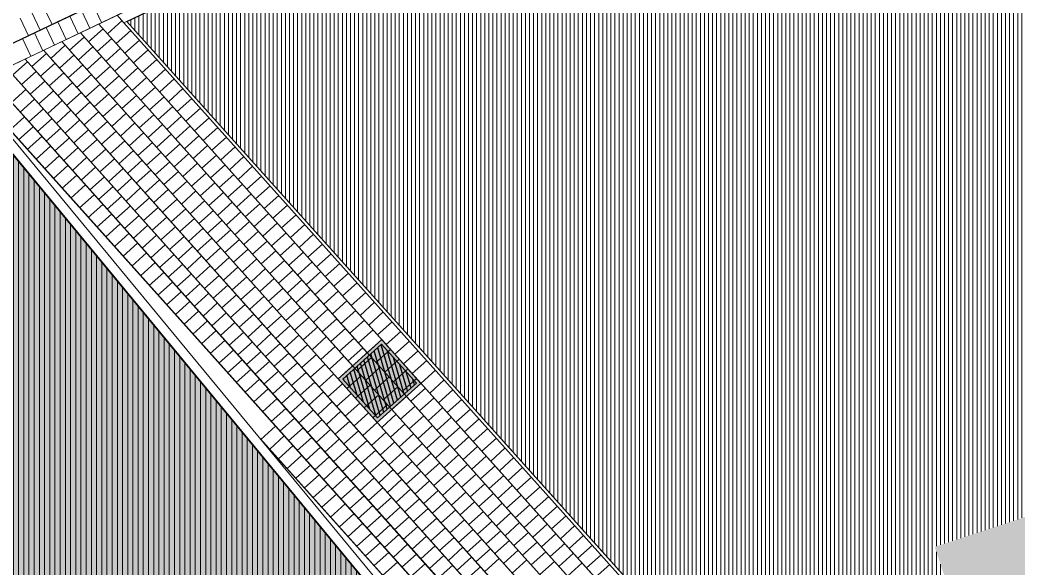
# Model space of a CAD drawing. Header units: metres. Extents: x 679599 to 680028, y 2748524 to 2748840.
# Drawn here: x 679914.3 to 679944.91, y 2748782.19 to 2748798.99 of the extents above; entities that cross this region are included whole.
import ezdxf

# ---------------------------------------------------------------- set-up
doc = ezdxf.new("R2010")
doc.units = ezdxf.units.M
doc.header["$LTSCALE"] = 5
doc.layers.add('00-AUX', color=2, linetype='Continuous', plot=False)
doc.layers.add('00-AUX Tree Pit', color=2, linetype='Continuous', plot=False)
doc.layers.add('02-L-B-Channel', color=140, linetype='Continuous', lineweight=5, plot=False)
doc.layers.add('02-L-B-Curb', color=11, linetype='Continuous', lineweight=5, plot=False)
for name, color, linetype, lineweight in [('02-L-B-Flat Bar', 181, 'Continuous', 5), ('03-TR-Pavement_04_Dry Meadow_', 54, 'Continuous', 5), ('04-BK-Tree Pit', 6, 'Continuous', 5)]:
    doc.layers.add(name, color=color, linetype=linetype, lineweight=lineweight)
for name, color, linetype, lineweight, true_color in [('02-L-Joints-Paviment_07_Precast Concrete Blocks 60X40', 7, 'Continuous', 5, 0x999999), ('03-TR-Pavement_02_Sealed Gravel', 7, 'Continuous', 5, 0x38321e), ('03-TR-Pavement_04_Dry Meadow_2', 7, 'Continuous', 5, 0xe2c75d), ('03-TR-Pavement_07_Precast Concrete Blocks 20X10', 7, 'Continuous', 5, 0x999999), ('03-TR-Pavement_07_Precast Concrete Blocks 60X40', 7, 'Continuous', 5, 0x999999)]:
    doc.layers.add(name, color=color, linetype=linetype, lineweight=lineweight, true_color=true_color)
doc.layers.add('03-TR-Pavement_12_Acrylic Paint (Double Layer)', color=7, linetype='Continuous', true_color=0xeddfde)
doc.layers.add('03-TR-Tree Pit_White', color=7, linetype='Continuous', true_color=0xfcfcfc)
doc.layers.add('03-TR-Tree Pit_Green', color=46, linetype='Continuous')

# ---------------------------------------------------------------- blocks, each defined once
blk = doc.blocks.new('Escocell Quadrat')
at = {"layer": '03-TR-Tree Pit_Green'}
h = blk.add_hatch(dxfattribs=at)
h.set_pattern_fill('ANSI31', color=256, scale=0.04, angle=19.5514)
h.set_pattern_definition([(64.551379247, (-1794786.01457, -2189831.7944), (-0.114677314033, 0.0545720958565), [])])
h.paths.add_polyline_path([(-1.159, 0.359), (-2.759, 0.359), (-2.759, -1.241), (-1.159, -1.241)])
at = {"layer": '03-TR-Tree Pit_White'}
h = blk.add_hatch(color=256, dxfattribs=at)
h.dxf.hatch_style = 1
h.paths.add_polyline_path([(-2.859, 0.459), (-1.059, 0.459), (-1.059, -1.341), (-2.859, -1.341)])
at = {"ltscale": 0.3}
blk.add_lwpolyline([(-2.759, -1.241), (-1.159, -1.241), (-1.159, 0.359), (-2.759, 0.359)], close=True, dxfattribs=at)
at = {"layer": '02-L-B-Curb', "ltscale": 0.3}
blk.add_lwpolyline([(-2.859, -1.341), (-1.059, -1.341), (-1.059, 0.459), (-2.859, 0.459)], close=True, dxfattribs=at)

msp = doc.modelspace()

# ---------------------------------------------------------------- hatches: boundary and pattern name
at = {"layer": '03-TR-Pavement_02_Sealed Gravel', "linetype": 'Continuous'}
h = msp.add_hatch(dxfattribs=at)
h.set_pattern_fill('ANSI31', color=256, scale=0.0393, angle=45)
h.set_pattern_definition([(90, (652974.11672, 2717198.73223), (-0.1247775, 0), [])])
h.paths.add_polyline_path([(679942.353, 2748782.84), (679957.858, 2748787.975), (679962.616, 2748773.612), (679947.111, 2748768.477)], flags=16)
h.paths.add_polyline_path([(679947.422, 2748813.15), (679917.58, 2748798.949), (679953.093, 2748759.365), (679980.42, 2748776.369)])
at = {"layer": '03-TR-Pavement_04_Dry Meadow_'}
h = msp.add_hatch(dxfattribs=at)
h.set_pattern_fill('ANSI31', color=256, scale=0.0502, angle=45)
h.paths.add_polyline_path([(679919.201, 2748764.2), (679930.812, 2748774.618), (679912.009, 2748797.364), (679904.357, 2748780.743), (679919.2, 2748764.199)])
at = {"layer": '03-TR-Pavement_04_Dry Meadow_2', "transparency": 33554687}
h = msp.add_hatch(dxfattribs=at)
h.set_pattern_fill('AR-CONC', color=256, scale=0.0067, angle=290)
h.paths.add_polyline_path([(679919.201, 2748764.2), (679930.812, 2748774.618), (679911.938, 2748797.45), (679904.284, 2748780.824), (679919.2, 2748764.199)])
at = {"layer": '03-TR-Pavement_07_Precast Concrete Blocks 20X10'}
h = msp.add_hatch(dxfattribs=at)
h.set_pattern_fill('ANSI31', color=256, scale=0.0315, angle=25.5)
h.set_pattern_definition([(70.5, (0, 0), (-0.094275932128, 0.033384858509), [])])
edge = h.paths.add_edge_path()
edge.add_line((679846.747, 2748785.254), (679848.542, 2748781.477))
edge.add_line((679848.542, 2748781.477), (679851.428, 2748780.438))
edge.add_line((679851.428, 2748780.438), (679855.273, 2748782.267))
edge.add_line((679855.273, 2748782.267), (679856.277, 2748785.094))
edge.add_line((679856.277, 2748785.094), (679859.104, 2748784.09))
edge.add_line((679859.104, 2748784.09), (679862.949, 2748785.92))
edge.add_line((679862.949, 2748785.92), (679863.953, 2748788.747))
edge.add_line((679863.953, 2748788.747), (679866.78, 2748787.743))
edge.add_line((679866.78, 2748787.743), (679870.625, 2748789.573))
edge.add_line((679870.625, 2748789.573), (679871.629, 2748792.4))
edge.add_line((679871.629, 2748792.4), (679874.456, 2748791.396))
edge.add_line((679874.456, 2748791.396), (679878.294, 2748793.222))
edge.add_line((679878.294, 2748793.222), (679879.304, 2748796.052))
edge.add_line((679879.304, 2748796.052), (679882.132, 2748795.049))
edge.add_line((679882.132, 2748795.049), (679885.976, 2748796.878))
edge.add_line((679885.976, 2748796.878), (679886.946, 2748799.611))
edge.add_line((679886.946, 2748799.611), (679886.98, 2748799.704))
edge.add_line((679886.98, 2748799.704), (679889.807, 2748798.7))
edge.add_line((679889.807, 2748798.7), (679893.651, 2748800.53))
edge.add_line((679893.651, 2748800.53), (679894.655, 2748803.357))
edge.add_line((679894.655, 2748803.357), (679897.482, 2748802.353))
edge.add_line((679897.482, 2748802.353), (679901.327, 2748804.183))
edge.add_line((679901.327, 2748804.183), (679902.33, 2748807.009))
edge.add_line((679902.33, 2748807.009), (679905.158, 2748806.006))
edge.add_line((679905.158, 2748806.006), (679909.001, 2748807.835))
edge.add_line((679909.001, 2748807.835), (679909.972, 2748810.567))
edge.add_line((679909.972, 2748810.567), (679912.832, 2748809.658))
edge.add_line((679912.832, 2748809.658), (679916.677, 2748811.487))
edge.add_line((679916.677, 2748811.487), (679917.681, 2748814.314))
edge.add_line((679917.681, 2748814.314), (679920.508, 2748813.31))
edge.add_line((679920.508, 2748813.31), (679924.352, 2748815.139))
edge.add_line((679924.352, 2748815.139), (679925.356, 2748817.966))
edge.add_line((679925.356, 2748817.966), (679928.18, 2748816.961))
edge.add_line((679928.18, 2748816.961), (679932.025, 2748818.791))
edge.add_line((679932.025, 2748818.791), (679933.03, 2748821.618))
edge.add_line((679933.03, 2748821.618), (679935.857, 2748820.614))
edge.add_line((679935.857, 2748820.614), (679939.701, 2748822.444))
edge.add_line((679939.701, 2748822.444), (679940.705, 2748825.27))
edge.add_line((679940.705, 2748825.27), (679943.555, 2748824.267))
edge.add_line((679943.555, 2748824.267), (679947.475, 2748826.144))
edge.add_line((679947.475, 2748826.144), (679948.507, 2748829.047))
edge.add_line((679948.507, 2748829.047), (679946.708, 2748832.826))
edge.add_line((679946.708, 2748832.826), (679846.744, 2748785.257))
at = {"layer": '03-TR-Pavement_12_Acrylic Paint (Double Layer)', "linetype": 'Continuous'}
h = msp.add_hatch(color=256, dxfattribs=at)
h.dxf.hatch_style = 1
h.paths.add_polyline_path([(679942.353, 2748782.84), (679957.858, 2748787.975), (679962.616, 2748773.612), (679947.111, 2748768.477)])

# ---------------------------------------------------------------- linework, layer by layer
at = {"layer": '00-AUX'}
for points in [[(679966.48, 2748823.216), (679912.422, 2748797.491)], [(679916.981, 2748798.572), (679952.507, 2748758.972)], [(679915.821, 2748798.068), (679951.48, 2748758.319)], [(679916.401, 2748798.32), (679951.927, 2748758.72)], [(679915.24, 2748797.816), (679951.034, 2748757.919)], [(679914.66, 2748797.564), (679950.454, 2748757.667)], [(679914.08, 2748797.313), (679950.007, 2748757.266)], [(679913.5, 2748797.061), (679949.427, 2748757.015)], [(679912.92, 2748796.809), (679948.98, 2748756.614)], [(679921.689, 2748786.136), (679948.557, 2748756.187)]]:
    msp.add_lwpolyline(points, dxfattribs=at)
at = {"layer": '00-AUX', "ltscale": 0.3}
msp.add_lwpolyline([(679947.422, 2748813.15), (679980.42, 2748776.369), (679953.093, 2748759.365), (679917.58, 2748798.949)], close=True, dxfattribs=at)
msp.add_lwpolyline([(679911.938, 2748797.45), (679930.812, 2748774.618), (679947.781, 2748755.706), (679946.748, 2748755.06), (679900.601, 2748726.374), (679929.651, 2748752.553), (679904.284, 2748780.824)], dxfattribs=at)
at = {"layer": '00-AUX'}
msp.add_lwpolyline([(679919.201, 2748764.2), (679930.812, 2748774.618), (679912.009, 2748797.364), (679904.357, 2748780.743), (679919.2, 2748764.199)], close=True, dxfattribs=at)
at = {"layer": '00-AUX Tree Pit', "ltscale": 0.3}
msp.add_lwpolyline([(679925.255, 2748786.651), (679926.596, 2748787.852), (679925.395, 2748789.193), (679924.054, 2748787.992)], close=True, dxfattribs=at)
at = {"layer": '02-L-B-Channel'}
for points in [[(679947.516, 2748813.195), (679917.488, 2748798.905), (679917.279, 2748799.138), (679947.307, 2748813.428)], [(679948.04, 2748755.865), (679947.783, 2748755.704), (679930.821, 2748774.608), (679911.938, 2748797.45), (679912.189, 2748797.617), (679931.043, 2748774.81)]]:
    msp.add_lwpolyline(points, close=True, dxfattribs=at)
at = {"layer": '02-L-B-Curb'}
for p, q in [((679917.488, 2748798.905), (679953.008, 2748759.312)), ((679917.58, 2748798.949), (679953.093, 2748759.365))]:
    msp.add_line(p, q, dxfattribs=at)
at = {"layer": '02-L-B-Flat Bar'}
msp.add_lwpolyline([(679917.279, 2748799.138), (679912.724, 2748796.971)], dxfattribs=at)
at = {"layer": '02-L-Joints-Paviment_07_Precast Concrete Blocks 60X40'}
for points in [[(679915.022, 2748799.393), (679915.28, 2748798.851)], [(679916.183, 2748799.281), (679916.441, 2748798.739)], [(679916.544, 2748799.453), (679916.802, 2748798.911)], [(679914.3, 2748799.049), (679914.558, 2748798.508)], [(679914.661, 2748799.221), (679914.919, 2748798.68)], [(679915.822, 2748799.109), (679916.08, 2748798.568)], [(679917.428, 2748798.972), (679916.981, 2748798.572)], [(679915.1, 2748798.766), (679915.358, 2748798.224)], [(679915.461, 2748798.938), (679915.719, 2748798.396)], [(679916.847, 2748798.72), (679916.401, 2748798.32)], [(679917.695, 2748798.674), (679917.248, 2748798.274)], [(679914.377, 2748798.422), (679914.635, 2748797.88)], [(679914.739, 2748798.594), (679914.996, 2748798.052)], [(679916.267, 2748798.469), (679915.821, 2748798.068)], [(679917.115, 2748798.423), (679916.668, 2748798.022)], [(679917.962, 2748798.377), (679917.515, 2748797.976)], [(679915.687, 2748798.217), (679915.24, 2748797.816)], [(679916.534, 2748798.171), (679916.088, 2748797.77)], [(679917.382, 2748798.125), (679916.935, 2748797.724)], [(679918.229, 2748798.079), (679917.782, 2748797.678)], [(679915.107, 2748797.965), (679914.66, 2748797.564)], [(679915.954, 2748797.919), (679915.508, 2748797.518)], [(679916.801, 2748797.873), (679916.355, 2748797.472)], [(679917.649, 2748797.827), (679917.202, 2748797.427)], [(679918.496, 2748797.781), (679918.049, 2748797.381)], [(679914.527, 2748797.713), (679914.08, 2748797.313)], [(679915.374, 2748797.667), (679914.927, 2748797.267)], [(679916.221, 2748797.621), (679915.775, 2748797.221)], [(679917.069, 2748797.575), (679916.622, 2748797.175)], [(679917.916, 2748797.529), (679917.469, 2748797.129)], [(679918.763, 2748797.484), (679918.317, 2748797.083)], [(679914.794, 2748797.415), (679914.347, 2748797.015)], [(679915.641, 2748797.37), (679915.195, 2748796.969)], [(679916.488, 2748797.324), (679916.042, 2748796.923)], [(679917.336, 2748797.278), (679916.889, 2748796.877)], [(679918.183, 2748797.232), (679917.736, 2748796.831)], [(679919.03, 2748797.186), (679918.584, 2748796.785)], [(679914.481, 2748796.866), (679914.034, 2748796.465)], [(679915.061, 2748797.118), (679914.614, 2748796.717)], [(679915.908, 2748797.072), (679915.462, 2748796.671)], [(679916.756, 2748797.026), (679916.309, 2748796.625)], [(679917.603, 2748796.98), (679917.156, 2748796.579)], [(679918.45, 2748796.934), (679918.003, 2748796.533)], [(679919.297, 2748796.888), (679918.851, 2748796.487)], [(679914.748, 2748796.568), (679914.301, 2748796.168)], [(679915.328, 2748796.82), (679914.881, 2748796.419)], [(679915.595, 2748796.522), (679915.149, 2748796.122)], [(679916.175, 2748796.774), (679915.729, 2748796.373)], [(679917.023, 2748796.728), (679916.576, 2748796.327)], [(679917.87, 2748796.682), (679917.423, 2748796.282)], [(679918.717, 2748796.636), (679918.271, 2748796.236)], [(679919.565, 2748796.59), (679919.118, 2748796.19)], [(679915.015, 2748796.27), (679914.568, 2748795.87)], [(679915.862, 2748796.225), (679915.416, 2748795.824)], [(679916.442, 2748796.476), (679915.996, 2748796.076)], [(679917.29, 2748796.43), (679916.843, 2748796.03)], [(679918.137, 2748796.384), (679917.69, 2748795.984)], [(679918.984, 2748796.338), (679918.538, 2748795.938)], [(679919.832, 2748796.293), (679919.385, 2748795.892)], [(679914.435, 2748796.019), (679913.988, 2748795.618)], [(679915.282, 2748795.973), (679914.836, 2748795.572)], [(679916.129, 2748795.927), (679915.683, 2748795.526)], [(679916.71, 2748796.179), (679916.263, 2748795.778)], [(679917.557, 2748796.133), (679917.11, 2748795.732)], [(679918.404, 2748796.087), (679917.958, 2748795.686)], [(679919.251, 2748796.041), (679918.805, 2748795.64)], [(679920.099, 2748795.995), (679919.652, 2748795.594)], [(679914.702, 2748795.721), (679914.255, 2748795.32)], [(679915.549, 2748795.675), (679915.103, 2748795.274)], [(679916.397, 2748795.629), (679915.95, 2748795.228)], [(679916.977, 2748795.881), (679916.53, 2748795.48)], [(679917.824, 2748795.835), (679917.377, 2748795.434)], [(679918.671, 2748795.789), (679918.225, 2748795.388)], [(679919.519, 2748795.743), (679919.072, 2748795.342)], [(679920.366, 2748795.697), (679919.919, 2748795.296)], [(679914.969, 2748795.423), (679914.522, 2748795.022)], [(679915.816, 2748795.377), (679915.37, 2748794.977)], [(679916.664, 2748795.331), (679916.217, 2748794.931)], [(679917.244, 2748795.583), (679916.797, 2748795.182)], [(679918.091, 2748795.537), (679917.645, 2748795.136)], [(679918.938, 2748795.491), (679918.492, 2748795.091)], [(679919.786, 2748795.445), (679919.339, 2748795.045)], [(679920.633, 2748795.399), (679920.186, 2748794.999)], [(679915.236, 2748795.125), (679914.79, 2748794.725)], [(679916.083, 2748795.079), (679915.637, 2748794.679)], [(679916.931, 2748795.034), (679916.484, 2748794.633)], [(679917.511, 2748795.285), (679917.064, 2748794.885)], [(679918.358, 2748795.239), (679917.912, 2748794.839)], [(679919.206, 2748795.193), (679918.759, 2748794.793)], [(679920.053, 2748795.148), (679919.606, 2748794.747)], [(679920.9, 2748795.102), (679920.453, 2748794.701)], [(679915.503, 2748794.828), (679915.057, 2748794.427)], [(679916.351, 2748794.782), (679915.904, 2748794.381)], [(679917.198, 2748794.736), (679916.751, 2748794.335)], [(679917.778, 2748794.988), (679917.331, 2748794.587)], [(679918.045, 2748794.69), (679917.599, 2748794.289)], [(679918.625, 2748794.942), (679918.179, 2748794.541)], [(679919.473, 2748794.896), (679919.026, 2748794.495)], [(679920.32, 2748794.85), (679919.873, 2748794.449)], [(679921.167, 2748794.804), (679920.721, 2748794.403)], [(679915.77, 2748794.53), (679915.324, 2748794.129)], [(679916.618, 2748794.484), (679916.171, 2748794.083)], [(679917.465, 2748794.438), (679917.018, 2748794.037)], [(679918.312, 2748794.392), (679917.866, 2748793.991)], [(679918.892, 2748794.644), (679918.446, 2748794.243)], [(679919.74, 2748794.598), (679919.293, 2748794.197)], [(679920.587, 2748794.552), (679920.14, 2748794.151)], [(679921.434, 2748794.506), (679920.988, 2748794.105)], [(679916.038, 2748794.232), (679915.591, 2748793.832)], [(679916.885, 2748794.186), (679916.438, 2748793.786)], [(679917.732, 2748794.14), (679917.286, 2748793.74)], [(679918.579, 2748794.094), (679918.133, 2748793.694)], [(679919.16, 2748794.346), (679918.713, 2748793.946)], [(679920.007, 2748794.3), (679919.56, 2748793.9)], [(679920.854, 2748794.254), (679920.408, 2748793.854)], [(679921.701, 2748794.208), (679921.255, 2748793.808)], [(679916.305, 2748793.934), (679915.858, 2748793.534)], [(679917.152, 2748793.889), (679916.705, 2748793.488)], [(679917.999, 2748793.843), (679917.553, 2748793.442)], [(679918.847, 2748793.797), (679918.4, 2748793.396)], [(679919.427, 2748794.048), (679918.98, 2748793.648)], [(679920.274, 2748794.003), (679919.827, 2748793.602)], [(679921.121, 2748793.957), (679920.675, 2748793.556)], [(679921.969, 2748793.911), (679921.522, 2748793.51)], [(679916.572, 2748793.637), (679916.125, 2748793.236)], [(679917.419, 2748793.591), (679916.972, 2748793.19)], [(679918.266, 2748793.545), (679917.82, 2748793.144)], [(679919.114, 2748793.499), (679918.667, 2748793.098)], [(679919.694, 2748793.751), (679919.247, 2748793.35)], [(679920.541, 2748793.705), (679920.094, 2748793.304)], [(679921.388, 2748793.659), (679920.942, 2748793.258)], [(679922.236, 2748793.613), (679921.789, 2748793.212)], [(679916.839, 2748793.339), (679916.392, 2748792.938)], [(679917.686, 2748793.293), (679917.24, 2748792.892)], [(679918.533, 2748793.247), (679918.087, 2748792.846)], [(679919.381, 2748793.201), (679918.934, 2748792.8)], [(679919.961, 2748793.453), (679919.514, 2748793.052)], [(679920.228, 2748793.155), (679919.781, 2748792.755)], [(679920.808, 2748793.407), (679920.362, 2748793.006)], [(679921.655, 2748793.361), (679921.209, 2748792.96)], [(679922.503, 2748793.315), (679922.056, 2748792.914)], [(679917.106, 2748793.041), (679916.659, 2748792.641)], [(679917.953, 2748792.995), (679917.507, 2748792.595)], [(679918.801, 2748792.949), (679918.354, 2748792.549)], [(679919.648, 2748792.903), (679919.201, 2748792.503)], [(679920.495, 2748792.857), (679920.049, 2748792.457)], [(679921.075, 2748793.109), (679920.629, 2748792.709)], [(679921.923, 2748793.063), (679921.476, 2748792.663)], [(679922.77, 2748793.017), (679922.323, 2748792.617)], [(679917.373, 2748792.743), (679916.927, 2748792.343)], [(679918.22, 2748792.698), (679917.774, 2748792.297)], [(679919.068, 2748792.652), (679918.621, 2748792.251)], [(679919.915, 2748792.606), (679919.468, 2748792.205)], [(679920.762, 2748792.56), (679920.316, 2748792.159)], [(679921.342, 2748792.812), (679920.896, 2748792.411)], [(679922.19, 2748792.766), (679921.743, 2748792.365)], [(679923.037, 2748792.72), (679922.59, 2748792.319)], [(679917.64, 2748792.446), (679917.194, 2748792.045)], [(679918.488, 2748792.4), (679918.041, 2748791.999)], [(679919.335, 2748792.354), (679918.888, 2748791.953)], [(679920.182, 2748792.308), (679919.735, 2748791.907)], [(679921.029, 2748792.262), (679920.583, 2748791.861)], [(679921.61, 2748792.514), (679921.163, 2748792.113)], [(679922.457, 2748792.468), (679922.01, 2748792.067)], [(679923.304, 2748792.422), (679922.857, 2748792.021)], [(679917.907, 2748792.148), (679917.461, 2748791.747)], [(679918.755, 2748792.102), (679918.308, 2748791.701)], [(679919.602, 2748792.056), (679919.155, 2748791.655)], [(679920.449, 2748792.01), (679920.003, 2748791.61)], [(679921.296, 2748791.964), (679920.85, 2748791.564)], [(679921.877, 2748792.216), (679921.43, 2748791.815)], [(679922.724, 2748792.17), (679922.277, 2748791.769)], [(679923.571, 2748792.124), (679923.125, 2748791.724)], [(679918.174, 2748791.85), (679917.728, 2748791.45)], [(679919.022, 2748791.804), (679918.575, 2748791.404)], [(679919.869, 2748791.758), (679919.422, 2748791.358)], [(679920.716, 2748791.712), (679920.27, 2748791.312)], [(679921.564, 2748791.667), (679921.117, 2748791.266)], [(679922.144, 2748791.918), (679921.697, 2748791.518)], [(679922.991, 2748791.872), (679922.544, 2748791.472)], [(679923.838, 2748791.826), (679923.392, 2748791.426)], [(679918.442, 2748791.553), (679917.995, 2748791.152)], [(679919.289, 2748791.507), (679918.842, 2748791.106)], [(679920.136, 2748791.461), (679919.69, 2748791.06)], [(679920.983, 2748791.415), (679920.537, 2748791.014)], [(679921.831, 2748791.369), (679921.384, 2748790.968)], [(679922.411, 2748791.621), (679921.964, 2748791.22)], [(679922.678, 2748791.323), (679922.231, 2748790.922)], [(679923.258, 2748791.575), (679922.812, 2748791.174)], [(679924.105, 2748791.529), (679923.659, 2748791.128)], [(679918.709, 2748791.255), (679918.262, 2748790.854)], [(679919.556, 2748791.209), (679919.109, 2748790.808)], [(679920.403, 2748791.163), (679919.957, 2748790.762)], [(679921.251, 2748791.117), (679920.804, 2748790.716)], [(679922.098, 2748791.071), (679921.651, 2748790.67)], [(679922.945, 2748791.025), (679922.499, 2748790.624)], [(679923.525, 2748791.277), (679923.079, 2748790.876)], [(679924.373, 2748791.231), (679923.926, 2748790.83)], [(679918.976, 2748790.957), (679918.529, 2748790.556)], [(679919.823, 2748790.911), (679919.376, 2748790.51)], [(679920.67, 2748790.865), (679920.224, 2748790.464)], [(679921.518, 2748790.819), (679921.071, 2748790.419)], [(679922.365, 2748790.773), (679921.918, 2748790.373)], [(679923.212, 2748790.727), (679922.766, 2748790.327)], [(679923.792, 2748790.979), (679923.346, 2748790.578)], [(679924.64, 2748790.933), (679924.193, 2748790.533)], [(679919.243, 2748790.659), (679918.796, 2748790.259)], [(679920.09, 2748790.613), (679919.644, 2748790.213)], [(679920.937, 2748790.567), (679920.491, 2748790.167)], [(679921.785, 2748790.521), (679921.338, 2748790.121)], [(679922.632, 2748790.476), (679922.185, 2748790.075)], [(679923.479, 2748790.43), (679923.033, 2748790.029)], [(679924.06, 2748790.681), (679923.613, 2748790.281)], [(679924.907, 2748790.635), (679924.46, 2748790.235)], [(679919.51, 2748790.362), (679919.063, 2748789.961)], [(679920.357, 2748790.316), (679919.911, 2748789.915)], [(679921.205, 2748790.27), (679920.758, 2748789.869)], [(679922.052, 2748790.224), (679921.605, 2748789.823)], [(679922.899, 2748790.178), (679922.453, 2748789.777)], [(679923.746, 2748790.132), (679923.3, 2748789.731)], [(679924.327, 2748790.384), (679923.88, 2748789.983)], [(679925.174, 2748790.338), (679924.727, 2748789.937)], [(679919.777, 2748790.064), (679919.331, 2748789.663)], [(679920.624, 2748790.018), (679920.178, 2748789.617)], [(679921.472, 2748789.972), (679921.025, 2748789.571)], [(679922.319, 2748789.926), (679921.872, 2748789.525)], [(679923.166, 2748789.88), (679922.72, 2748789.479)], [(679924.014, 2748789.834), (679923.567, 2748789.433)], [(679924.594, 2748790.086), (679924.147, 2748789.685)], [(679924.861, 2748789.788), (679924.414, 2748789.388)], [(679925.441, 2748790.04), (679924.994, 2748789.639)], [(679920.044, 2748789.766), (679919.598, 2748789.365)], [(679920.892, 2748789.72), (679920.445, 2748789.319)], [(679921.739, 2748789.674), (679921.292, 2748789.274)], [(679922.586, 2748789.628), (679922.14, 2748789.228)], [(679923.433, 2748789.582), (679922.987, 2748789.182)], [(679924.281, 2748789.536), (679923.834, 2748789.136)], [(679925.128, 2748789.49), (679924.681, 2748789.09)], [(679925.708, 2748789.742), (679925.262, 2748789.342)], [(679920.311, 2748789.468), (679919.865, 2748789.068)], [(679921.159, 2748789.422), (679920.712, 2748789.022)], [(679922.006, 2748789.376), (679921.559, 2748788.976)], [(679922.853, 2748789.331), (679922.407, 2748788.93)], [(679923.701, 2748789.285), (679923.254, 2748788.884)], [(679924.548, 2748789.239), (679924.101, 2748788.838)], [(679925.395, 2748789.193), (679924.948, 2748788.792)], [(679925.975, 2748789.445), (679925.529, 2748789.044)], [(679920.578, 2748789.171), (679920.132, 2748788.77)], [(679920.846, 2748788.873), (679920.399, 2748788.472)], [(679921.426, 2748789.125), (679920.979, 2748788.724)], [(679922.273, 2748789.079), (679921.826, 2748788.678)], [(679923.12, 2748789.033), (679922.674, 2748788.632)], [(679923.968, 2748788.987), (679923.521, 2748788.586)], [(679924.815, 2748788.941), (679924.368, 2748788.54)], [(679925.662, 2748788.895), (679925.216, 2748788.494)], [(679926.242, 2748789.147), (679925.796, 2748788.746)], [(679921.113, 2748788.575), (679920.666, 2748788.174)], [(679921.693, 2748788.827), (679921.246, 2748788.426)], [(679922.54, 2748788.781), (679922.094, 2748788.38)], [(679923.387, 2748788.735), (679922.941, 2748788.334)], [(679924.235, 2748788.689), (679923.788, 2748788.288)], [(679925.082, 2748788.643), (679924.635, 2748788.242)], [(679925.929, 2748788.597), (679925.483, 2748788.197)], [(679926.509, 2748788.849), (679926.063, 2748788.448)], [(679921.38, 2748788.277), (679920.933, 2748787.877)], [(679921.96, 2748788.529), (679921.513, 2748788.129)], [(679922.807, 2748788.483), (679922.361, 2748788.083)], [(679923.655, 2748788.437), (679923.208, 2748788.037)], [(679924.502, 2748788.391), (679924.055, 2748787.991)], [(679925.349, 2748788.345), (679924.903, 2748787.945)], [(679926.196, 2748788.299), (679925.75, 2748787.899)], [(679926.777, 2748788.551), (679926.33, 2748788.151)], [(679921.647, 2748787.98), (679921.2, 2748787.579)], [(679922.227, 2748788.231), (679921.781, 2748787.831)], [(679923.074, 2748788.185), (679922.628, 2748787.785)], [(679923.922, 2748788.14), (679923.475, 2748787.739)], [(679924.769, 2748788.094), (679924.322, 2748787.693)], [(679925.616, 2748788.048), (679925.17, 2748787.647)], [(679926.464, 2748788.002), (679926.017, 2748787.601)], [(679927.044, 2748788.254), (679926.597, 2748787.853)], [(679927.311, 2748787.956), (679926.864, 2748787.555)], [(679921.914, 2748787.682), (679921.467, 2748787.281)], [(679922.494, 2748787.934), (679922.048, 2748787.533)], [(679923.342, 2748787.888), (679922.895, 2748787.487)], [(679924.189, 2748787.842), (679923.742, 2748787.441)], [(679925.036, 2748787.796), (679924.589, 2748787.395)], [(679925.883, 2748787.75), (679925.437, 2748787.349)], [(679926.731, 2748787.704), (679926.284, 2748787.303)], [(679927.578, 2748787.658), (679927.131, 2748787.257)], [(679922.181, 2748787.384), (679921.735, 2748786.983)], [(679922.761, 2748787.636), (679922.315, 2748787.235)], [(679923.028, 2748787.338), (679922.582, 2748786.938)], [(679923.609, 2748787.59), (679923.162, 2748787.189)], [(679924.456, 2748787.544), (679924.009, 2748787.143)], [(679925.303, 2748787.498), (679924.857, 2748787.097)], [(679926.15, 2748787.452), (679925.704, 2748787.052)], [(679926.998, 2748787.406), (679926.551, 2748787.006)], [(679927.845, 2748787.36), (679927.398, 2748786.96)], [(679922.448, 2748787.086), (679922.002, 2748786.686)], [(679923.296, 2748787.04), (679922.849, 2748786.64)], [(679923.876, 2748787.292), (679923.429, 2748786.892)], [(679924.723, 2748787.246), (679924.276, 2748786.846)], [(679925.57, 2748787.2), (679925.124, 2748786.8)], [(679926.418, 2748787.154), (679925.971, 2748786.754)], [(679927.265, 2748787.109), (679926.818, 2748786.708)], [(679928.112, 2748787.063), (679927.666, 2748786.662)], [(679922.715, 2748786.789), (679922.269, 2748786.388)], [(679923.563, 2748786.743), (679923.116, 2748786.342)], [(679924.143, 2748786.995), (679923.696, 2748786.594)], [(679924.99, 2748786.949), (679924.544, 2748786.548)], [(679925.837, 2748786.903), (679925.391, 2748786.502)], [(679926.685, 2748786.857), (679926.238, 2748786.456)], [(679927.532, 2748786.811), (679927.085, 2748786.41)], [(679928.379, 2748786.765), (679927.933, 2748786.364)], [(679922.135, 2748786.537), (679921.689, 2748786.136)], [(679922.983, 2748786.491), (679922.536, 2748786.09)], [(679923.83, 2748786.445), (679923.383, 2748786.044)], [(679924.41, 2748786.697), (679923.963, 2748786.296)], [(679925.257, 2748786.651), (679924.811, 2748786.25)], [(679926.105, 2748786.605), (679925.658, 2748786.204)], [(679926.952, 2748786.559), (679926.505, 2748786.158)], [(679927.799, 2748786.513), (679927.353, 2748786.112)], [(679928.646, 2748786.467), (679928.2, 2748786.066)], [(679922.402, 2748786.239), (679921.956, 2748785.838)], [(679923.25, 2748786.193), (679922.803, 2748785.793)], [(679924.097, 2748786.147), (679923.65, 2748785.747)], [(679924.677, 2748786.399), (679924.23, 2748785.998)], [(679925.524, 2748786.353), (679925.078, 2748785.952)], [(679926.372, 2748786.307), (679925.925, 2748785.906)], [(679927.219, 2748786.261), (679926.772, 2748785.861)], [(679928.066, 2748786.215), (679927.62, 2748785.815)], [(679928.914, 2748786.169), (679928.467, 2748785.769)], [(679922.669, 2748785.941), (679922.223, 2748785.541)], [(679923.517, 2748785.895), (679923.07, 2748785.495)], [(679924.364, 2748785.85), (679923.917, 2748785.449)], [(679924.944, 2748786.101), (679924.498, 2748785.701)], [(679925.791, 2748786.055), (679925.345, 2748785.655)], [(679926.639, 2748786.009), (679926.192, 2748785.609)], [(679927.486, 2748785.963), (679927.039, 2748785.563)], [(679928.333, 2748785.918), (679927.887, 2748785.517)], [(679929.181, 2748785.872), (679928.734, 2748785.471)], [(679922.937, 2748785.644), (679922.49, 2748785.243)], [(679923.784, 2748785.598), (679923.337, 2748785.197)], [(679924.631, 2748785.552), (679924.185, 2748785.151)], [(679925.211, 2748785.804), (679924.765, 2748785.403)], [(679925.478, 2748785.506), (679925.032, 2748785.105)], [(679926.059, 2748785.758), (679925.612, 2748785.357)], [(679926.906, 2748785.712), (679926.459, 2748785.311)], [(679927.753, 2748785.666), (679927.307, 2748785.265)], [(679928.6, 2748785.62), (679928.154, 2748785.219)], [(679929.448, 2748785.574), (679929.001, 2748785.173)], [(679923.204, 2748785.346), (679922.757, 2748784.945)], [(679924.051, 2748785.3), (679923.604, 2748784.899)], [(679924.898, 2748785.254), (679924.452, 2748784.853)], [(679925.746, 2748785.208), (679925.299, 2748784.807)], [(679926.326, 2748785.46), (679925.879, 2748785.059)], [(679927.173, 2748785.414), (679926.726, 2748785.013)], [(679928.02, 2748785.368), (679927.574, 2748784.967)], [(679928.868, 2748785.322), (679928.421, 2748784.921)], [(679929.715, 2748785.276), (679929.268, 2748784.875)], [(679923.471, 2748785.048), (679923.024, 2748784.647)], [(679924.318, 2748785.002), (679923.871, 2748784.602)], [(679925.165, 2748784.956), (679924.719, 2748784.556)], [(679926.013, 2748784.91), (679925.566, 2748784.51)], [(679926.593, 2748785.162), (679926.146, 2748784.761)], [(679927.44, 2748785.116), (679926.994, 2748784.716)], [(679928.287, 2748785.07), (679927.841, 2748784.67)], [(679929.135, 2748785.024), (679928.688, 2748784.624)], [(679929.982, 2748784.978), (679929.535, 2748784.578)], [(679923.738, 2748784.75), (679923.291, 2748784.35)], [(679924.585, 2748784.704), (679924.139, 2748784.304)], [(679925.432, 2748784.659), (679924.986, 2748784.258)], [(679926.28, 2748784.613), (679925.833, 2748784.212)], [(679926.86, 2748784.864), (679926.413, 2748784.464)], [(679927.707, 2748784.818), (679927.261, 2748784.418)], [(679928.555, 2748784.773), (679928.108, 2748784.372)], [(679929.402, 2748784.727), (679928.955, 2748784.326)], [(679930.249, 2748784.681), (679929.802, 2748784.28)], [(679924.005, 2748784.453), (679923.558, 2748784.052)], [(679924.852, 2748784.407), (679924.406, 2748784.006)], [(679925.7, 2748784.361), (679925.253, 2748783.96)], [(679926.547, 2748784.315), (679926.1, 2748783.914)], [(679927.127, 2748784.567), (679926.68, 2748784.166)], [(679927.974, 2748784.521), (679927.528, 2748784.12)], [(679928.822, 2748784.475), (679928.375, 2748784.074)], [(679929.669, 2748784.429), (679929.222, 2748784.028)], [(679930.516, 2748784.383), (679930.07, 2748783.982)], [(679924.272, 2748784.155), (679923.826, 2748783.754)], [(679925.119, 2748784.109), (679924.673, 2748783.708)], [(679925.967, 2748784.063), (679925.52, 2748783.662)], [(679926.814, 2748784.017), (679926.367, 2748783.616)], [(679927.394, 2748784.269), (679926.948, 2748783.868)], [(679927.661, 2748783.971), (679927.215, 2748783.571)], [(679928.241, 2748784.223), (679927.795, 2748783.822)], [(679929.089, 2748784.177), (679928.642, 2748783.776)], [(679929.936, 2748784.131), (679929.489, 2748783.73)], [(679930.783, 2748784.085), (679930.337, 2748783.684)], [(679924.539, 2748783.857), (679924.093, 2748783.457)], [(679925.387, 2748783.811), (679924.94, 2748783.411)], [(679926.234, 2748783.765), (679925.787, 2748783.365)], [(679927.081, 2748783.719), (679926.635, 2748783.319)], [(679927.928, 2748783.673), (679927.482, 2748783.273)], [(679928.509, 2748783.925), (679928.062, 2748783.525)], [(679929.356, 2748783.879), (679928.909, 2748783.479)], [(679930.203, 2748783.833), (679929.757, 2748783.433)], [(679931.05, 2748783.787), (679930.604, 2748783.387)], [(679924.806, 2748783.559), (679924.36, 2748783.159)], [(679925.654, 2748783.514), (679925.207, 2748783.113)], [(679926.501, 2748783.468), (679926.054, 2748783.067)], [(679927.348, 2748783.422), (679926.902, 2748783.021)], [(679928.196, 2748783.376), (679927.749, 2748782.975)], [(679928.776, 2748783.627), (679928.329, 2748783.227)], [(679929.623, 2748783.582), (679929.176, 2748783.181)], [(679930.47, 2748783.536), (679930.024, 2748783.135)], [(679931.318, 2748783.49), (679930.871, 2748783.089)], [(679925.074, 2748783.262), (679924.627, 2748782.861)], [(679925.921, 2748783.216), (679925.474, 2748782.815)], [(679926.768, 2748783.17), (679926.321, 2748782.769)], [(679927.615, 2748783.124), (679927.169, 2748782.723)], [(679928.463, 2748783.078), (679928.016, 2748782.677)], [(679929.043, 2748783.33), (679928.596, 2748782.929)], [(679929.89, 2748783.284), (679929.443, 2748782.883)], [(679930.737, 2748783.238), (679930.291, 2748782.837)], [(679931.585, 2748783.192), (679931.138, 2748782.791)], [(679925.341, 2748782.964), (679924.894, 2748782.563)], [(679926.188, 2748782.918), (679925.741, 2748782.517)], [(679927.035, 2748782.872), (679926.589, 2748782.471)], [(679927.882, 2748782.826), (679927.436, 2748782.425)], [(679928.73, 2748782.78), (679928.283, 2748782.38)], [(679929.31, 2748783.032), (679928.863, 2748782.631)], [(679930.157, 2748782.986), (679929.711, 2748782.585)], [(679931.004, 2748782.94), (679930.558, 2748782.539)], [(679931.852, 2748782.894), (679931.405, 2748782.494)], [(679925.608, 2748782.666), (679925.161, 2748782.266)], [(679926.455, 2748782.62), (679926.008, 2748782.22)], [(679927.302, 2748782.574), (679926.856, 2748782.174)], [(679928.15, 2748782.528), (679927.703, 2748782.128)], [(679928.997, 2748782.482), (679928.55, 2748782.082)], [(679929.577, 2748782.734), (679929.13, 2748782.334)], [(679930.424, 2748782.688), (679929.978, 2748782.288)], [(679931.272, 2748782.642), (679930.825, 2748782.242)], [(679932.119, 2748782.596), (679931.672, 2748782.196)], [(679925.875, 2748782.368), (679925.428, 2748781.968)], [(679926.722, 2748782.323), (679926.276, 2748781.922)], [(679927.569, 2748782.277), (679927.123, 2748781.876)], [(679928.417, 2748782.231), (679927.97, 2748781.83)], [(679929.844, 2748782.437), (679929.398, 2748782.036)], [(679930.691, 2748782.391), (679930.245, 2748781.99)], [(679931.539, 2748782.345), (679931.092, 2748781.944)], [(679932.386, 2748782.299), (679931.939, 2748781.898)]]:
    msp.add_lwpolyline(points, dxfattribs=at)
at = {"layer": '03-TR-Pavement_07_Precast Concrete Blocks 60X40'}
for p, q in [((679912.33, 2748797.447), (679966.387, 2748823.172)), ((679912.724, 2748796.971), (679966.646, 2748822.63)), ((679916.714, 2748798.869), (679943.292, 2748769.244)), ((679916.149, 2748798.6), (679924.948, 2748788.792)), ((679915.019, 2748798.063), (679947.427, 2748761.94)), ((679915.584, 2748798.332), (679924.501, 2748788.392)), ((679914.454, 2748797.794), (679946.98, 2748761.539)), ((679913.889, 2748797.525), (679928.504, 2748781.235)), ((679913.324, 2748797.256), (679928.057, 2748780.835)), ((679912.76, 2748796.988), (679949.075, 2748756.509)), ((679926.15, 2748787.453), (679942.845, 2748768.844)), ((679925.703, 2748787.052), (679951.661, 2748758.119)), ((679921.579, 2748786.258), (679948.557, 2748756.187))]:
    msp.add_line(p, q, dxfattribs=at)

# ---------------------------------------------------------------- block references
at = {"layer": '04-BK-Tree Pit', "rotation": 41.84012476161121}
msp.add_blockref('Escocell Quadrat', (679926.491, 2748789.557), dxfattribs=at)

doc.saveas('drawing.dxf')
